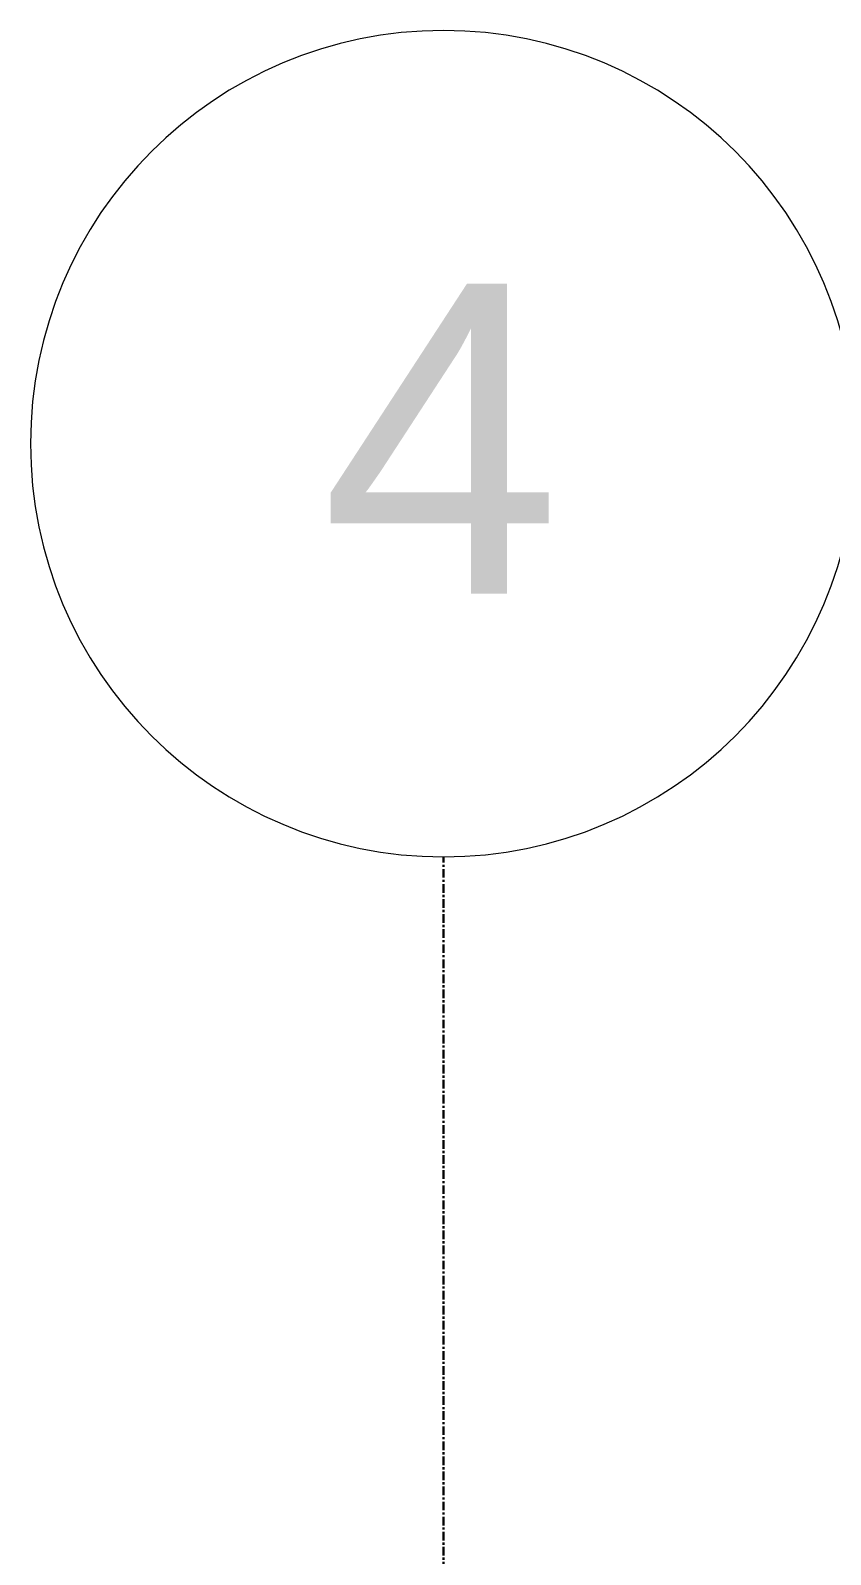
# Model space of a CAD drawing. Header units: inches. Extents: x 1718 to 6958, y -253 to 585.
# Drawn here: x 2476.3 to 2522.8, y 430 to 518.5 of the extents above; entities that cross this region are included whole.
import ezdxf

# ---------------------------------------------------------------- set-up
doc = ezdxf.new("R2010")
doc.units = ezdxf.units.IN
doc.header["$MEASUREMENT"] = 0
doc.linetypes.add('Grid Line 1_2__2_', pattern=[0.875, 0.5, -0.125, 0.125, -0.125])
for name, color, linetype, lineweight in [('0-1', 7, 'Continuous', 5), ('0-3', 165, 'Continuous', 5), ('S-GRID-1', 1, 'Grid Line 1_2__2_', 30), ('S-GRID-IDEN', 1, 'Continuous', 9), ('S-GRID-IDEN-1', 147, 'Continuous', 9)]:
    doc.layers.add(name, color=color, linetype=linetype, lineweight=lineweight)
doc.styles.add('Arial_1', font='arial.ttf', dxfattribs={"height": 18})

# ---------------------------------------------------------------- blocks, each defined once
blk = doc.blocks.new('Grid - Grid Head - Circle-1738874-BUILDING ELEVATION - COURTYARD - LOOKING WEST')
at = {"layer": 'S-GRID-IDEN-1'}
for start, end in [(360, 180), (180, 360)]:
    blk.add_arc((3481.324, 494.5), 24, start, end, dxfattribs=at)
blk = doc.blocks.new('CTR - 1st Phase - Structure_rvt-1-BUILDING ELEVATION - COURTYARD - LOOKING WEST')
at = {"layer": 'S-GRID-1'}
blk.add_line((2500.324, -159.836), (2500.324, 470.5), dxfattribs=at)
at = {"layer": '0-3'}
blk.add_blockref('Grid - Grid Head - Circle-1738874-BUILDING ELEVATION - COURTYARD - LOOKING WEST', (-981, 0), dxfattribs=at)
at = {"layer": 'S-GRID-IDEN', "insert": (2493.195, 503.788), "char_height": 18, "width": 16.968, "attachment_point": 1, "style": 'Arial_1'}
blk.add_mtext('4', dxfattribs=at)

msp = doc.modelspace()

# ---------------------------------------------------------------- block references
at = {"layer": '0-1'}
msp.add_blockref('CTR - 1st Phase - Structure_rvt-1-BUILDING ELEVATION - COURTYARD - LOOKING WEST', (0, 0), dxfattribs=at)

doc.saveas('drawing.dxf')
